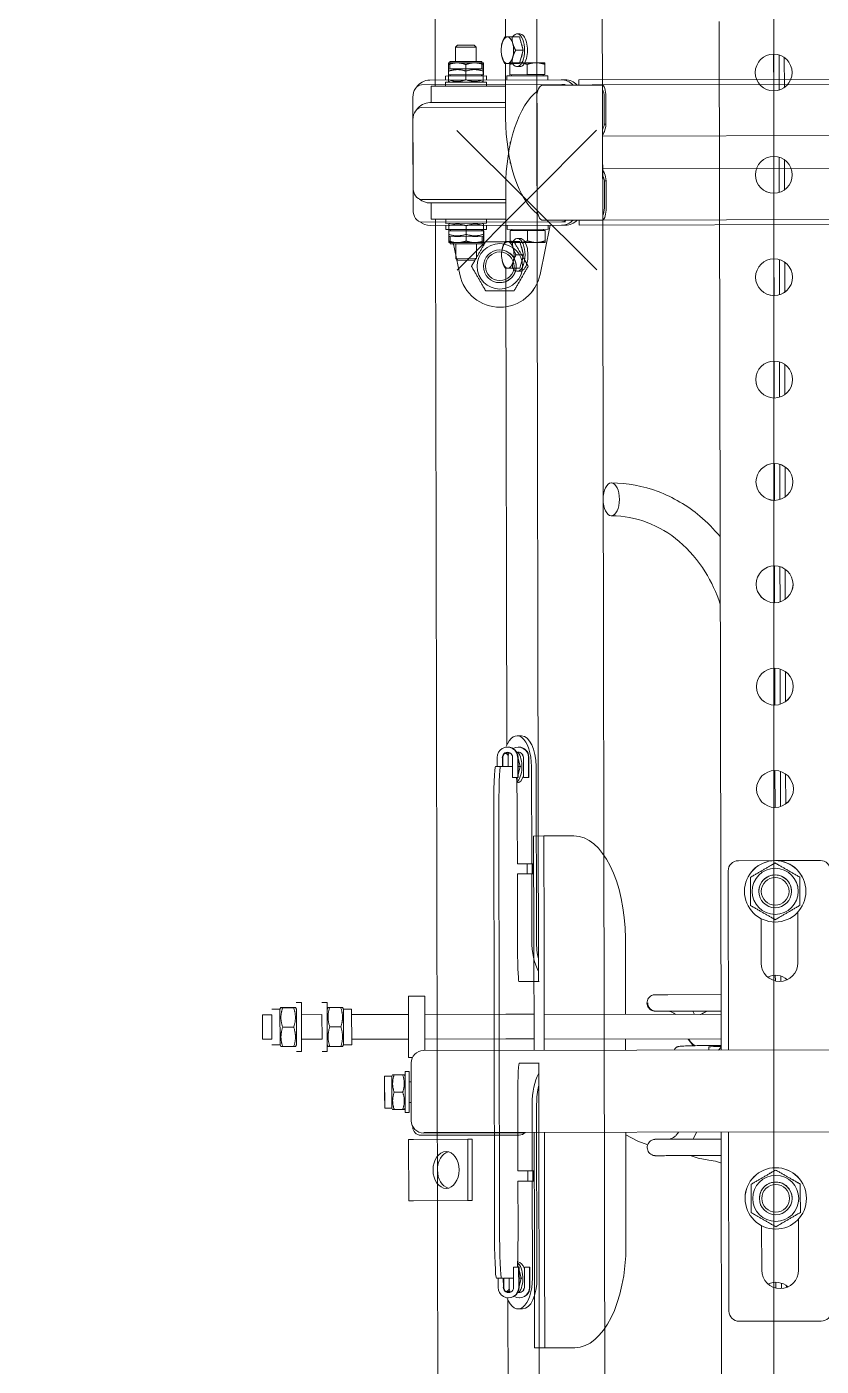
# Model space of a CAD drawing. Extents: x -3873 to 164127, y 7129 to 96529.
# Drawn here: x 85297 to 85685, y 48677 to 49332 of the extents above; entities that cross this region are included whole.
import ezdxf

# ---------------------------------------------------------------- set-up
doc = ezdxf.new("R2010")
doc.units = 0
doc.layers.get('0').update_dxf_attribs({"linetype": 'CONTINUOUS'})
doc.layers.add('LAYOUT Kromeka', color=1, linetype='CONTINUOUS', lineweight=5)

# ---------------------------------------------------------------- blocks, each defined once
blk = doc.blocks.new('drop-GS-double')
for p, q in [((375.87, 481.05), (387.87, 481.05)), ((375.87, 481.05), (375.87, 476.55)), ((387.87, 481.05), (387.87, 476.55)), ((372.29, 465.86), (372.29, 471.24)), ((373.13, 472.55), (372.33, 472.09)), ((373.13, 472.55), (373.13, 476.55)), ((390.53, 472.55), (373.13, 472.55)), ((375.87, 476.55), (381.92, 476.55)), ((387.87, 476.55), (375.87, 476.55)), ((381.75, 465.86), (381.75, 471.24)), ((390.53, 472.55), (390.53, 476.55)), ((390.53, 472.55), (391.33, 472.09)), ((391.29, 465.86), (391.29, 471.24)), ((391.38, 465.86), (391.38, 471.24)), ((373.14, 464.55), (372.34, 465.01)), ((390.54, 464.55), (391.34, 465.02)), ((369.84, 464.55), (369.84, 462.05)), ((369.84, 462.05), (393.84, 462.06)), ((390.54, 464.55), (373.14, 464.55)), ((373.14, 464.55), (390.54, 464.55)), ((375.87, 462.05), (375.87, 452.05)), ((387.87, 462.05), (387.87, 452.05)), ((393.84, 464.56), (393.84, 462.06)), ((369.84, 452.05), (369.84, 449.55)), ((387.87, 452.05), (375.87, 452.05)), ((375.87, 452.05), (387.87, 452.05)), ((393.84, 452.06), (393.84, 449.56)), ((369.84, 449.55), (393.84, 449.56)), ((372.33, 448.24), (372.33, 442.86)), ((373.14, 449.55), (372.34, 449.09)), ((372.35, 448.24), (372.35, 442.86)), ((381.86, 448.24), (381.86, 442.86)), ((390.54, 449.55), (391.34, 449.09)), ((391.35, 448.24), (391.35, 442.86)), ((373.14, 441.55), (372.34, 442.01)), ((373.14, 441.55), (390.54, 441.55)), ((373.14, 441.55), (373.14, 437.55)), ((390.54, 441.55), (391.34, 442.02)), ((390.54, 441.55), (390.54, 437.55)), ((373.14, 437.55), (390.54, 437.55)), ((375.84, 437.55), (375.87, 437.55)), ((375.87, 437.55), (375.87, 409.83)), ((387.87, 437.55), (387.87, 409.83)), ((342.14, 421.5), (357.74, 421.5)), ((342.14, 418), (342.14, 421.5)), ((345.86, 421.56), (345.79, 421.5)), ((345.86, 421.56), (354.02, 421.56)), ((354.02, 421.56), (354.08, 421.5)), ((357.74, 418), (357.74, 421.5)), ((341.41, 412.66), (341.41, 416.84)), ((342.14, 418), (341.44, 417.6)), ((342.14, 418), (357.74, 418)), ((349.88, 412.66), (349.88, 416.84)), ((357.74, 418), (358.44, 417.6)), ((358.41, 412.66), (358.41, 416.84)), ((358.47, 412.66), (358.47, 416.84)), ((296.87, 407.48), (296.87, 409.83)), ((296.87, 409.83), (326.87, 409.83)), ((296.87, 380.95), (296.87, 407.48)), ((326.87, 409.83), (326.87, 407.48)), ((326.87, 407.48), (326.87, 380.95)), ((333.19, 407.83), (332.87, 407.83)), ((363.94, 408.5), (335.94, 408.5)), ((339.94, 411.5), (359.94, 411.5)), ((339.94, 409.5), (339.94, 411.5)), ((339.94, 409.5), (359.94, 409.5)), ((342.14, 411.5), (341.44, 411.9)), ((344.94, 408.5), (344.94, 409.5)), ((354.94, 408.5), (354.94, 409.5)), ((357.74, 411.5), (358.44, 411.9)), ((359.94, 409.5), (359.94, 411.5)), ((364.19, 408.5), (363.94, 408.5)), ((366.87, 409.83), (396.87, 409.83)), ((366.87, 409.83), (366.87, 407.87)), ((396.87, 409.83), (396.87, 401.83)), ((328.87, 403.83), (328.87, 355.83)), ((329.94, 354.5), (329.94, 402.5)), ((330.19, 402.45), (330.19, 108.5)), ((370.19, 402.5), (370.19, 108.5)), ((396.87, 401.83), (370.19, 401.83)), ((375.87, 401.83), (375.87, 362.29)), ((387.87, 401.83), (387.87, 362.29)), ((326.87, 380.95), (296.87, 380.95)), ((296.87, 378.8), (296.87, 380.95)), ((326.87, 378.8), (326.87, 380.95)), ((296.87, 378.8), (326.87, 378.8)), ((375.84, 348.5), (375.86, 354.81)), ((387.84, 348.5), (387.86, 354.77)), ((224.94, 348.5), (274.94, 348.5)), ((224.94, 348.5), (224.94, 343.5)), ((330.19, 348.5), (274.94, 348.5)), ((424.94, 348.5), (370.19, 348.5)), ((424.94, 348.5), (474.94, 348.5)), ((474.94, 343.5), (474.94, 348.5)), ((224.94, 343.5), (224.94, 342.83)), ((274.94, 343.5), (224.94, 343.5)), ((224.94, 342.83), (224.94, 328.77)), ((330.19, 343.5), (274.94, 343.5)), ((424.94, 343.5), (370.19, 343.5)), ((375.57, 257.15), (375.83, 343.5)), ((387.57, 257.15), (387.83, 343.5)), ((474.94, 343.5), (424.94, 343.5)), ((474.94, 342.83), (474.94, 343.5)), ((474.94, 328.77), (474.94, 342.83)), ((274.94, 303.77), (330.19, 303.77)), ((328.81, 303.77), (325.69, 297.93)), ((370.19, 303.77), (375.71, 303.77)), ((387.71, 303.77), (424.94, 303.77)), ((325.69, 297.93), (324.01, 293.04)), ((389.27, 289.01), (389.27, 289.01)), ((318.66, 257.15), (318.66, 283.26)), ((326.66, 257.15), (326.66, 283.26)), ((389.28, 283.26), (389.27, 257.15)), ((397.28, 283.26), (397.27, 257.15)), ((317.48, 268.42), (316.45, 263.13)), ((318.66, 272.36), (317.48, 268.42)), ((327.36, 270.47), (330.19, 269.17)), ((372.56, 270.95), (372.35, 270.62)), ((375.62, 273.21), (372.56, 270.95)), ((387.61, 270.02), (388.58, 270.47)), ((316.45, 263.13), (315.9, 259.9)), ((371.68, 263.14), (370.19, 263.14)), ((370.19, 263.14), (370.19, 263.14)), ((372.4, 267.06), (372.48, 257.15)), ((389.27, 264.12), (387.6, 267.09)), ((389.27, 263.95), (387.6, 266.92)), ((330.19, 257.15), (-330.06, 257.16)), ((315.9, 259.9), (315.12, 257.42)), ((315.12, 257.42), (315.12, 257.15)), ((370.19, 258.4), (371.44, 257.15)), ((872.69, 257.15), (370.19, 257.15)), ((371.95, 257.15), (371.92, 259.18)), ((242.69, 253.5), (330.19, 253.5)), ((370.19, 253.5), (457.69, 253.5)), ((237.69, 208.45), (237.69, 248.5)), ((297.69, 245.54), (297.69, 245.54)), ((304.61, 242.54), (304.61, 242.54)), ((447.69, 245.54), (447.69, 245.54)), ((454.61, 242.54), (454.61, 242.54)), ((462.69, 248.5), (462.69, 230.83)), ((262.66, 237.48), (284.39, 237.48)), ((297.69, 241.79), (297.69, 241.79)), ((297.69, 238.54), (297.69, 238.54)), ((412.69, 237.48), (434.39, 237.48)), ((447.69, 241.79), (447.69, 241.79)), ((447.69, 238.54), (447.69, 238.54)), ((256.69, 230.54), (253.89, 230.54)), ((311.55, 230.55), (311.54, 230.55)), ((406.69, 230.54), (403.92, 230.54)), ((461.55, 230.55), (461.54, 230.55)), ((462.69, 230.25), (462.69, 208.45)), ((506.69, 230.54), (488.69, 230.54)), ((556.69, 230.54), (538.69, 230.54)), ((606.69, 230.53), (588.69, 230.53)), ((656.69, 230.53), (638.69, 230.53)), ((706.69, 230.53), (688.69, 230.53)), ((756.69, 230.53), (738.69, 230.53)), ((806.69, 230.53), (788.69, 230.53)), ((856.69, 230.53), (838.69, 230.53)), ((256.29, 227.89), (253.67, 227.89)), ((255.03, 225.32), (254.22, 225.32)), ((297.69, 222.54), (297.69, 222.54)), ((406.29, 227.89), (403.7, 227.89)), ((405.03, 225.32), (404.25, 225.32)), ((447.69, 222.54), (447.69, 222.54)), ((506.29, 227.89), (489.09, 227.89)), ((505.03, 225.32), (490.35, 225.32)), ((556.29, 227.89), (539.09, 227.89)), ((555.03, 225.32), (540.35, 225.32)), ((606.29, 227.89), (589.09, 227.89)), ((605.03, 225.32), (590.35, 225.32)), ((656.29, 227.89), (639.09, 227.89)), ((655.03, 225.32), (640.35, 225.32)), ((706.29, 227.89), (689.09, 227.89)), ((705.03, 225.32), (690.35, 225.32)), ((756.29, 227.89), (739.09, 227.89)), ((755.03, 225.32), (740.35, 225.32)), ((806.29, 227.89), (789.09, 227.89)), ((805.03, 225.32), (790.35, 225.32)), ((856.29, 227.89), (839.09, 227.89)), ((855.03, 225.32), (840.35, 225.32)), ((287.57, 219.46), (262.66, 219.46)), ((297.69, 219.29), (297.69, 219.29)), ((304.63, 218.54), (304.62, 218.54)), ((437.57, 219.46), (412.69, 219.46)), ((447.69, 219.29), (447.69, 219.29)), ((454.63, 218.54), (454.62, 218.54)), ((297.69, 215.54), (297.69, 215.54)), ((447.69, 215.54), (447.69, 215.54))]:
    blk.add_line(p, q)
for centre, radius in [((297.69, 230.54), 15), ((447.69, 230.54), 15), ((297.69, 230.54), 11.25), ((297.69, 230.54), 8), ((297.69, 230.54), 6.77), ((447.69, 230.54), 11.25), ((447.69, 230.54), 8), ((447.69, 230.54), 6.77), ((497.69, 230.54), 9), ((547.69, 230.54), 9), ((597.69, 230.53), 9), ((647.69, 230.53), 9), ((697.69, 230.53), 9), ((747.69, 230.53), 9), ((797.69, 230.53), 9), ((847.69, 230.53), 9)]:
    blk.add_circle(centre, radius)
for centre, radius, start, end in [((332.87, 403.83), 4, 90, 180), ((335.94, 402.5), 6, 90, 180), ((363.94, 402.5), 6, 77.06945, 90), ((364.19, 402.5), 6, 0, 90), ((332.87, 355.83), 4, 180, 227.33399), ((335.94, 354.5), 6, 180, 196.55948), ((242.69, 248.5), 5, 90, 180), ((457.69, 248.5), 5, 0, 90), ((297.69, 230.54), 15, 269.99977, 89.99977), ((447.69, 230.54), 15, 269.99977, 89.99977), ((262.66, 228.47), 9.01, 90, 270), ((297.69, 230.54), 8, 266.84842, 93.15111), ((297.69, 230.54), 11.25, 269.99977, 89.99977), ((412.69, 228.47), 9.01, 90, 270), ((447.69, 230.54), 8, 266.84842, 93.15111), ((447.69, 230.54), 11.25, 269.99977, 89.99977), ((497.69, 230.54), 9, 90.00136, 269.99818), ((547.69, 230.54), 9, 90.00136, 269.99818), ((597.69, 230.53), 9, 90.00136, 269.99818), ((647.69, 230.53), 9, 90.00136, 269.99818), ((697.69, 230.53), 9, 90.00136, 269.99818), ((747.69, 230.53), 9, 90.00136, 269.99818), ((797.69, 230.53), 9, 90.00136, 269.99818), ((847.69, 230.53), 9, 90.00136, 269.99818), ((247.69, 230.54), 9, 319.16468, 25.12793), ((397.69, 230.54), 9, 319.34473, 24.98587), ((242.69, 208.45), 5, 180, 270), ((457.69, 208.45), 5, 270, 0)]:
    blk.add_arc(centre, radius, start, end)
for centre, major_axis, ratio in [((311.87, 391.56), (9, 0), 0.707107), ((639.34, 310.24), (-8, 0.02), 0.499996)]:
    blk.add_ellipse(centre, major_axis=major_axis, ratio=ratio)
for centre, major_axis, ratio, start_param, end_param in [((311.87, 389.41), (9, 0), 0.707107, 0.170153, 2.971439), ((274.94, 328.77), (-50, 0), 0.5, 0, 1.570796), ((424.94, 328.77), (50, 0), 0.5, 4.712389, 6.283185), ((393.27, 289.01), (-4, 0), 0.978004, 4.712427, 6.324853), ((393.27, 289.01), (-4, 0), 0.978004, 4.712436, 6.283185), ((371.68, 257.14), (0, 6), 0.043347, 5.058743, 6.283185)]:
    blk.add_ellipse(centre, major_axis=major_axis, ratio=ratio, start_param=start_param, end_param=end_param)
for points, weights in [([(372.29, 471.24), (372.31, 472.08), (372.33, 472.09)], [1, 1.07620854419, 1.07733341681]), ([(381.75, 471.24), (377.02, 472.82), (372.29, 471.24)], [1, 1.15470053838, 1]), ([(391.29, 471.24), (386.52, 472.83), (381.75, 471.24)], [1, 1.15470053838, 1]), ([(391.38, 471.24), (391.33, 472.83), (391.29, 471.24)], [1, 1.15470053838, 1]), ([(372.29, 465.86), (377.02, 464.28), (381.75, 465.86)], [1, 1.15470053838, 1]), ([(372.34, 465.01), (372.32, 465.02), (372.29, 465.86)], [1.07733339198, 1.07620770336, 1]), ([(381.75, 465.86), (386.52, 464.28), (391.29, 465.86)], [1, 1.15470053838, 1]), ([(391.29, 465.86), (391.34, 464.28), (391.38, 465.86)], [1, 1.15470053838, 1]), ([(372.35, 448.24), (372.34, 449.82), (372.33, 448.24)], [1, 1.15470053838, 1]), ([(381.86, 448.24), (377.1, 449.82), (372.35, 448.24)], [1, 1.15470053838, 1]), ([(391.35, 448.24), (386.6, 449.83), (381.86, 448.24)], [1, 1.15470053838, 1]), ([(391.34, 449.09), (391.35, 449.09), (391.35, 448.24)], [1.07734957596, 1.07711870557, 1]), ([(372.33, 442.86), (372.34, 441.28), (372.35, 442.86)], [1, 1.15470053838, 1]), ([(372.35, 442.86), (377.11, 441.28), (381.86, 442.86)], [1, 1.15470053838, 1]), ([(381.86, 442.86), (386.61, 441.28), (391.35, 442.86)], [1, 1.15470053838, 1]), ([(391.35, 442.86), (391.35, 442.02), (391.34, 442.02)], [1, 1.07711786475, 1.07734957091]), ([(341.41, 416.84), (341.42, 417.59), (341.44, 417.6)], [1, 1.076533138, 1.07734163698]), ([(349.88, 416.84), (345.65, 418.25), (341.41, 416.84)], [1, 1.15470053838, 1]), ([(341.41, 412.66), (345.65, 411.25), (349.88, 412.66)], [1, 1.15470053838, 1]), ([(341.44, 411.9), (341.42, 411.91), (341.41, 412.66)], [1.07734163698, 1.076533138, 1]), ([(358.41, 416.84), (354.15, 418.25), (349.88, 416.84)], [1, 1.15470053838, 1]), ([(349.88, 412.66), (354.15, 411.25), (358.41, 412.66)], [1, 1.15470053838, 1]), ([(358.47, 416.84), (358.44, 418.25), (358.41, 416.84)], [1, 1.15470053838, 1]), ([(358.41, 412.66), (358.44, 411.25), (358.47, 412.66)], [1, 1.15470053838, 1]), ([(283.83, 230.53), (287.29, 236.53), (290.75, 242.53)], [1, 1.15470053838, 1]), ([(290.75, 242.53), (297.68, 242.54), (304.61, 242.54)], [1, 1.15470053838, 1]), ([(304.61, 242.54), (308.08, 236.54), (311.54, 230.55)], [1, 1.15470053838, 1]), ([(311.55, 230.55), (308.08, 236.54), (304.61, 242.54)], [1, 1.15470053838, 1]), ([(433.83, 230.53), (437.29, 236.53), (440.75, 242.53)], [1, 1.15470053838, 1]), ([(440.75, 242.53), (447.68, 242.54), (454.61, 242.54)], [1, 1.15470053838, 1]), ([(454.61, 242.54), (458.08, 236.54), (461.54, 230.55)], [1, 1.15470053838, 1]), ([(461.55, 230.55), (458.08, 236.54), (454.61, 242.54)], [1, 1.15470053838, 1]), ([(290.77, 218.53), (287.3, 224.53), (283.83, 230.53)], [1, 1.15470053838, 1]), ([(311.54, 230.55), (308.08, 224.54), (304.62, 218.54)], [1, 1.15470053838, 1]), ([(304.63, 218.54), (308.09, 224.54), (311.55, 230.55)], [1, 1.15470053838, 1]), ([(440.77, 218.53), (437.3, 224.53), (433.83, 230.53)], [1, 1.15470053838, 1]), ([(461.54, 230.55), (458.08, 224.54), (454.62, 218.54)], [1, 1.15470053838, 1]), ([(454.63, 218.54), (458.09, 224.54), (461.55, 230.55)], [1, 1.15470053838, 1]), ([(304.62, 218.54), (297.7, 218.54), (290.77, 218.53)], [1, 1.15470053838, 1]), ([(454.62, 218.54), (447.7, 218.54), (440.77, 218.53)], [1, 1.15470053838, 1])]:
    blk.add_rational_spline(points, weights, degree=2)
for points, knots in [([(375.86, 354.81), (375.86, 355.26), (375.86, 355.72), (375.86, 356.68), (375.86, 357.17), (375.87, 358.16), (375.87, 358.67), (375.87, 359.69), (375.87, 360.21), (375.87, 361.25), (375.87, 361.77), (375.87, 362.29)], [5.2359878, 5.2359878, 5.2359878, 5.2359878, 5.3407075, 5.3407075, 5.4454273, 5.4454273, 5.550147, 5.550147, 5.6548668, 5.6548668, 5.7595865, 5.7595865, 5.7595865, 5.7595865]), ([(387.86, 354.77), (387.86, 355.23), (387.86, 355.69), (387.86, 356.65), (387.86, 357.15), (387.87, 358.14), (387.87, 358.65), (387.87, 359.68), (387.87, 360.2), (387.87, 361.24), (387.87, 361.77), (387.87, 362.29)], [5.2359878, 5.2359878, 5.2359878, 5.2359878, 5.3407075, 5.3407075, 5.4454273, 5.4454273, 5.550147, 5.550147, 5.6548668, 5.6548668, 5.7595865, 5.7595865, 5.7595865, 5.7595865]), ([(588.09, 257.15), (593.7, 258.96), (599.01, 261.41), (609.54, 267.95), (614.55, 272.25), (622.74, 281.88), (625.91, 287.21), (630.19, 298.37), (631.29, 304.2), (631.34, 310.11), (631.34, 310.18), (631.34, 310.26)], [0.358975, 0.358975, 0.358975, 0.358975, 0.624212, 0.624212, 0.938371, 0.938371, 1.252531, 1.252531, 1.56669, 1.56669, 1.570796, 1.570796, 1.570796, 1.570796]), ([(621.12, 257.15), (624.74, 260.13), (628.07, 263.41), (636.23, 273.1), (640.33, 280.01), (645.87, 294.67), (647.31, 302.41), (647.34, 310.18), (647.34, 310.2), (647.34, 310.22)], [0.7625051, 0.7625051, 0.7625051, 0.7625051, 0.9424778, 0.9424778, 1.2566371, 1.2566371, 1.5699144, 1.5699144, 1.5707963, 1.5707963, 1.5707963, 1.5707963]), ([(318.66, 283.26), (318.66, 284.39), (318.66, 285.42), (318.66, 287.12), (318.66, 287.82), (318.66, 288.81), (318.66, 289.13), (318.66, 289.25), (318.66, 289.26), (318.66, 289.28), (318.66, 289.28), (318.66, 289.31), (318.66, 289.31), (318.66, 289.32), (318.66, 289.32), (318.66, 289.33), (318.66, 289.34), (318.66, 289.36), (318.66, 289.37), (318.66, 289.45), (318.67, 289.52), (318.68, 289.65), (318.68, 289.71), (318.72, 289.96), (318.76, 290.15), (318.92, 290.75), (319.1, 291.15), (319.58, 291.85), (319.87, 292.17), (320.54, 292.69), (320.93, 292.9), (321.73, 293.18), (322.16, 293.26), (323.01, 293.28), (323.44, 293.22), (324.25, 292.97), (324.64, 292.77), (325.33, 292.28), (325.64, 291.97), (326.14, 291.29), (326.34, 290.9), (326.53, 290.29), (326.58, 290.09), (326.63, 289.78), (326.64, 289.67), (326.65, 289.53), (326.66, 289.49), (326.66, 289.42), (326.66, 289.39), (326.66, 289.35), (326.66, 289.35), (326.66, 289.34), (326.66, 289.33), (326.66, 289.32), (326.66, 289.31), (326.66, 289.29), (326.66, 289.29), (326.66, 289.28), (326.66, 289.27), (326.66, 289.25), (326.66, 289.24), (326.66, 289.14), (326.66, 289.01), (326.66, 288.48), (326.66, 287.91), (326.66, 286.44), (326.66, 285.54), (326.66, 284.13), (326.66, 283.71), (326.66, 283.28)], [0, 0, 0, 0, 0.389189, 0.389189, 0.771365, 0.771365, 1.153889, 1.153889, 1.201805, 1.201805, 1.237752, 1.237752, 1.242488, 1.242488, 1.244898, 1.244898, 1.247314, 1.247314, 1.252227, 1.252227, 1.27187, 1.27187, 1.291081, 1.291081, 1.348841, 1.348841, 1.476579, 1.476579, 1.604009, 1.604009, 1.731464, 1.731464, 1.858919, 1.858919, 1.986373, 1.986373, 2.113828, 2.113828, 2.241282, 2.241282, 2.368737, 2.368737, 2.431844, 2.431844, 2.463617, 2.463617, 2.475531, 2.475531, 2.484459, 2.484459, 2.486874, 2.486874, 2.489291, 2.489291, 2.49416, 2.49416, 2.513581, 2.513581, 2.536152, 2.536152, 2.603873, 2.603873, 2.807701, 2.807701, 3.201602, 3.201602, 3.584027, 3.584027, 3.733393, 3.733393, 3.733393, 3.733393]), ([(326.66, 289.25), (326.66, 289.25), (326.66, 289.25), (326.66, 289.24), (326.66, 289.23), (326.66, 289.14), (326.66, 289.01), (326.66, 288.49), (326.66, 287.95), (326.66, 286.54), (326.66, 285.65), (326.66, 284.2), (326.66, 283.74), (326.66, 283.26)], [2.517111, 2.517111, 2.517111, 2.517111, 2.53347, 2.53347, 2.600833, 2.600833, 2.803544, 2.803544, 3.18428, 3.18428, 3.56621, 3.56621, 3.732147, 3.732147, 3.732147, 3.732147]), ([(389.28, 289.17), (389.28, 289.21), (389.28, 289.25), (389.28, 289.27), (389.28, 289.28), (389.28, 289.29), (389.28, 289.29), (389.28, 289.31), (389.28, 289.32), (389.28, 289.34), (389.28, 289.34), (389.28, 289.36), (389.28, 289.38), (389.28, 289.46), (389.28, 289.52), (389.29, 289.65), (389.3, 289.72), (389.33, 289.97), (389.37, 290.16), (389.54, 290.76), (389.72, 291.16), (390.2, 291.86), (390.5, 292.18), (391.17, 292.7), (391.55, 292.91), (392.36, 293.19), (392.79, 293.26), (393.64, 293.28), (394.07, 293.22), (394.88, 292.96), (395.27, 292.77), (395.96, 292.27), (396.27, 291.96), (396.76, 291.28), (396.96, 290.89), (397.15, 290.28), (397.2, 290.08), (397.25, 289.76), (397.26, 289.66), (397.27, 289.51), (397.27, 289.47), (397.27, 289.41), (397.28, 289.38), (397.28, 289.36), (397.28, 289.35), (397.28, 289.34), (397.28, 289.33), (397.28, 289.32), (397.28, 289.31), (397.28, 289.29), (397.28, 289.29), (397.28, 289.28), (397.28, 289.27), (397.28, 289.25), (397.28, 289.24), (397.28, 289.14), (397.28, 289.01), (397.28, 288.48), (397.28, 287.91), (397.28, 286.44), (397.28, 285.54), (397.28, 284.13), (397.28, 283.71), (397.28, 283.28)], [0.095554, 0.095554, 0.095554, 0.095554, 0.194024, 0.194024, 0.220114, 0.220114, 0.239723, 0.239723, 0.24484, 0.24484, 0.247276, 0.247276, 0.252211, 0.252211, 0.271915, 0.271915, 0.291266, 0.291266, 0.349452, 0.349452, 0.477309, 0.477309, 0.604735, 0.604735, 0.732191, 0.732191, 0.859645, 0.859645, 0.9871, 0.9871, 1.114554, 1.114554, 1.242009, 1.242009, 1.369463, 1.369463, 1.43257, 1.43257, 1.464329, 1.464329, 1.476241, 1.476241, 1.483773, 1.483773, 1.486206, 1.486206, 1.488642, 1.488642, 1.493547, 1.493547, 1.513114, 1.513114, 1.535664, 1.535664, 1.603326, 1.603326, 1.806973, 1.806973, 2.200875, 2.200875, 2.583301, 2.583301, 2.732791, 2.732791, 2.732791, 2.732791]), ([(389.28, 289.01), (389.28, 289.25), (389.3, 289.51), (389.41, 290.03), (389.49, 290.28), (389.68, 290.73), (389.8, 290.96), (390.1, 291.4), (390.27, 291.6), (390.62, 291.94), (390.83, 292.11), (391.28, 292.41), (391.52, 292.53), (391.97, 292.71), (392.23, 292.79), (392.76, 292.9), (393.03, 292.92), (393.27, 292.92)], [1.777347, 1.777347, 1.777347, 1.777347, 1.8512032, 1.8512032, 1.9252514, 1.9252514, 1.9992995, 1.9992995, 2.0733476, 2.0733476, 2.1473958, 2.1473958, 2.2214439, 2.2214439, 2.295492, 2.295492, 2.3693707, 2.3693707, 2.3693707, 2.3693707]), ([(389.28, 283.26), (389.28, 284.39), (389.28, 285.42), (389.28, 287.12), (389.28, 287.82), (389.28, 288.62), (389.28, 288.85), (389.28, 289.01)], [0, 0, 0, 0, 0.389189, 0.389189, 0.771365, 0.771365, 1.001567, 1.001567, 1.001567, 1.001567]), ([(397.28, 289.25), (397.28, 289.25), (397.28, 289.25), (397.28, 289.24), (397.28, 289.23), (397.28, 289.14), (397.28, 289.01), (397.28, 288.49), (397.28, 287.95), (397.28, 286.54), (397.28, 285.65), (397.28, 284.2), (397.28, 283.74), (397.28, 283.26)], [2.517111, 2.517111, 2.517111, 2.517111, 2.53347, 2.53347, 2.600833, 2.600833, 2.803544, 2.803544, 3.18428, 3.18428, 3.56621, 3.56621, 3.732147, 3.732147, 3.732147, 3.732147]), ([(326.66, 283.28), (326.66, 282.86), (326.71, 282.45), (326.92, 281.62), (327.08, 281.21), (327.51, 280.4), (327.78, 280.01), (328.44, 279.26), (328.82, 278.91), (329.55, 278.38), (329.86, 278.18), (330.19, 278)], [0, 0, 0, 0, 0.216421, 0.216421, 0.432842, 0.432842, 0.649262, 0.649262, 0.865683, 0.865683, 1.00932, 1.00932, 1.00932, 1.00932]), ([(387.63, 279.42), (387.7, 279.49), (387.77, 279.56), (388.16, 280.01), (388.43, 280.4), (388.86, 281.21), (389.02, 281.62), (389.21, 282.4), (389.27, 282.77), (389.28, 283.13)], [2.4507702, 2.4507702, 2.4507702, 2.4507702, 2.4923302, 2.4923302, 2.708751, 2.708751, 2.9251718, 2.9251718, 3.1165029, 3.1165029, 3.1165029, 3.1165029]), ([(370.19, 279.86), (370.29, 279.84), (370.39, 279.82), (370.7, 279.71), (370.9, 279.61), (371.23, 279.36), (371.36, 279.22), (371.57, 278.94), (371.65, 278.8), (371.76, 278.56), (371.8, 278.46), (371.87, 278.24), (371.9, 278.13), (371.98, 277.72), (372.02, 277.41), (372.11, 276.54), (372.15, 275.95), (372.25, 274.28), (372.29, 273.07), (372.36, 270.51), (372.38, 269.16), (372.4, 267.54), (372.4, 267.3), (372.4, 267.06)], [0.035327, 0.035327, 0.035327, 0.035327, 0.06836, 0.06836, 0.137375, 0.137375, 0.202515, 0.202515, 0.267248, 0.267248, 0.33008, 0.33008, 0.424438, 0.424438, 0.697517, 0.697517, 1.031826, 1.031826, 1.50157, 1.50157, 1.928281, 1.928281, 2.001026, 2.001026, 2.001026, 2.001026]), ([(372.37, 269.92), (372.37, 269.93), (372.37, 269.93), (372.83, 270.56), (373.34, 271.15), (374.43, 272.2), (375.01, 272.66), (375.62, 273.08)], [0.5571091, 0.5571091, 0.5571091, 0.5571091, 0.5585054, 0.5585054, 0.7330383, 0.7330383, 0.8994729, 0.8994729, 0.8994729, 0.8994729])]:
    blk.add_open_spline(points, degree=3, knots=knots)
for points in [[(397.28, 283.05), (397.28, 283.12), (397.28, 283.2), (397.28, 283.28)], [(326.66, 270.81), (326.89, 270.7), (327.12, 270.58), (327.36, 270.47)], [(388.58, 270.47), (388.82, 270.58), (389.05, 270.69), (389.28, 270.81)]]:
    blk.add_open_spline(points, degree=3)
blk = doc.blocks.new('g-cl-drop-gs-double')
for p, q in [((3385.05, 1834.19), (3453.25, 1765.99)), ((3385.05, 1765.99), (3453.25, 1834.19))]:
    blk.add_line(p, q)
blk.add_blockref('drop-GS-double', (2633.59, 1448.89))
blk = doc.blocks.new('SD-30-2')
for p, q in [((-831.82, 1383.48), (-787.83, 1383.48)), ((779.18, 1383.48), (823.17, 1383.48)), ((-839.5, 1311.03), (-839.5, 1375.15)), ((-837.82, 1310.76), (-837.82, 1379.25)), ((-781.83, 1379.25), (-781.83, 1338.18)), ((-779.51, 1375.15), (-779.51, 1338.18)), ((-779.5, 1374.59), (-771.5, 1374.59)), ((-779.5, 1374.59), (-779.5, 1368.59)), ((-771.5, 1374.59), (-771.5, 1368.59)), ((771.5, 1374.59), (763.5, 1374.59)), ((763.5, 1368.59), (763.5, 1374.59)), ((771.5, 1338.18), (771.5, 1375.15)), ((773.18, 1338.18), (773.18, 1379.25)), ((829.17, 1379.25), (829.17, 1310.76)), ((831.49, 1375.15), (831.49, 1311.03)), ((-779.5, 1338.18), (-779.5, 1368.59)), ((763.5, 1372.55), (-771.5, 1372.55)), ((-771.5, 1338.18), (-771.5, 1368.59)), ((763.5, 1368.59), (763.5, 1338.18)), ((-863.51, 1360.71), (-847.9, 1363.89)), ((-847.9, 1366.06), (-847.9, 1361.81)), ((-847.9, 1361.81), (-847.9, 1353.31)), ((-842.1, 1366.06), (-847.14, 1366.06)), ((-842.1, 1366.06), (-842.1, 1357.56)), ((-842.1, 1365.26), (-841.5, 1365.26)), ((-841.5, 1367.56), (-841.5, 1347.56)), ((-841.5, 1367.56), (-839.5, 1367.56)), ((-779.51, 1362.56), (-779.5, 1362.56)), ((-771.5, 1367.56), (-769.5, 1367.56)), ((-769.5, 1367.56), (-769.5, 1347.56)), ((-769.5, 1365.36), (-769.1, 1366.06)), ((-769.1, 1366.06), (-768.34, 1366.06)), ((-768.34, 1366.06), (-764.16, 1366.06)), ((-764.16, 1366.06), (-763.4, 1366.06)), ((-763, 1365.36), (-763.4, 1366.06)), ((-763, 1365.36), (-763, 1349.76)), ((-763, 1365.36), (-759.5, 1365.36)), ((-759.5, 1365.36), (-759.5, 1349.76)), ((-759.5, 1362.56), (-752.42, 1362.56)), ((-752.42, 1352.56), (-752.42, 1362.56)), ((-751.5, 1361.64), (-752.42, 1362.56)), ((-751.5, 1361.64), (-751.5, 1353.48)), ((743.49, 1361.64), (744.41, 1362.56)), ((743.49, 1353.48), (743.49, 1361.64)), ((744.41, 1362.56), (744.41, 1352.56)), ((751.49, 1362.56), (744.41, 1362.56)), ((751.49, 1349.76), (751.49, 1365.36)), ((754.99, 1365.36), (751.49, 1365.36)), ((754.99, 1365.36), (755.39, 1366.06)), ((754.99, 1349.76), (754.99, 1365.36)), ((755.39, 1366.06), (756.15, 1366.06)), ((760.32, 1366.06), (756.15, 1366.06)), ((760.32, 1366.06), (761.08, 1366.06)), ((761.49, 1365.36), (761.08, 1366.06)), ((761.49, 1347.56), (761.49, 1367.56)), ((763.49, 1367.56), (761.49, 1367.56)), ((763.49, 1347.56), (763.49, 1367.56)), ((763.5, 1362.56), (763.49, 1362.56)), ((833.49, 1367.56), (831.49, 1367.56)), ((833.49, 1347.56), (833.49, 1367.56)), ((834.09, 1365.26), (833.49, 1365.26)), ((834.09, 1366.06), (839.13, 1366.06)), ((834.09, 1357.56), (834.09, 1366.06)), ((839.89, 1361.81), (839.89, 1366.06)), ((839.89, 1353.31), (839.89, 1361.81)), ((-842.1, 1357.56), (-847.14, 1357.56)), ((-842.1, 1357.56), (-842.1, 1349.06)), ((-768.34, 1357.56), (-764.16, 1357.56)), ((760.32, 1357.56), (756.15, 1357.56)), ((834.09, 1357.56), (839.13, 1357.56)), ((834.09, 1349.06), (834.09, 1357.56)), ((-847.9, 1353.31), (-847.9, 1349.06)), ((-847.9, 1349.06), (-847.9, 1348.89)), ((-842.1, 1349.06), (-847.14, 1349.06)), ((-842.1, 1348.89), (-847.14, 1348.89)), ((-842.1, 1349.86), (-841.5, 1349.86)), ((-842.1, 1349.69), (-841.5, 1349.69)), ((-842.1, 1349.06), (-842.1, 1348.89)), ((-779.51, 1352.56), (-779.5, 1352.56)), ((-779.51, 1352.39), (-779.5, 1352.39)), ((-769.5, 1349.76), (-769.1, 1349.06)), ((-768.34, 1349.06), (-769.1, 1349.06)), ((-768.34, 1349.06), (-764.16, 1349.06)), ((-763.4, 1349.06), (-764.16, 1349.06)), ((-763, 1349.76), (-763.4, 1349.06)), ((-763, 1349.76), (-759.5, 1349.76)), ((-759.5, 1352.56), (-752.42, 1352.56)), ((-751.5, 1353.48), (-752.42, 1352.56)), ((743.49, 1353.48), (744.41, 1352.56)), ((751.49, 1352.56), (744.41, 1352.56)), ((754.99, 1349.76), (751.49, 1349.76)), ((754.99, 1349.76), (755.39, 1349.06)), ((756.15, 1349.06), (755.39, 1349.06)), ((760.32, 1349.06), (756.15, 1349.06)), ((761.08, 1349.06), (760.32, 1349.06)), ((761.49, 1349.76), (761.08, 1349.06)), ((763.5, 1352.56), (763.49, 1352.56)), ((834.09, 1349.86), (833.49, 1349.86)), ((834.09, 1349.69), (833.49, 1349.69)), ((834.09, 1349.06), (839.13, 1349.06)), ((834.09, 1348.89), (834.09, 1349.06)), ((834.09, 1348.89), (839.13, 1348.89)), ((839.89, 1349.06), (839.89, 1353.31)), ((839.89, 1348.89), (839.89, 1349.06)), ((-841.5, 1347.56), (-839.5, 1347.56)), ((-771.5, 1347.56), (-769.5, 1347.56)), ((246.1, 1342.88), (241.6, 1342.88)), ((246.1, 1341.28), (246.1, 1343.78)), ((471.1, 1344.66), (271.1, 1344.66)), ((271.1, 1342.16), (471.1, 1342.16)), ((496.1, 1341.28), (496.1, 1343.78)), ((500.6, 1342.88), (496.1, 1342.88)), ((763.49, 1347.56), (761.49, 1347.56)), ((833.49, 1347.56), (831.49, 1347.56)), ((-879.51, 1341.1), (-879.51, 1341.11)), ((-867.51, 1341.15), (-867.51, 1341.18)), ((-851.51, 1341.15), (-851.51, 1341.18)), ((-847.9, 1336.06), (-847.9, 1331.81)), ((-842.1, 1336.06), (-847.14, 1336.06)), ((-842.1, 1336.06), (-842.1, 1327.56)), ((-842.1, 1335.26), (-841.5, 1335.26)), ((-841.5, 1337.56), (-841.5, 1317.56)), ((-841.5, 1337.56), (-839.5, 1337.56)), ((-809.15, 1335.78), (-809.15, 1335.97)), ((-809.15, 1335.97), (-808.27, 1335.97)), ((-760.5, 1338.18), (-787.06, 1338.18)), ((-779.51, 1341.1), (-779.51, 1341.11)), ((-760.5, 1331.35), (-760.5, 1334.99)), ((-756.59, 1340.05), (-756.6, 1340.05)), ((-751.41, 1340.05), (-751.4, 1340.05)), ((-514.5, 1338.18), (-747.5, 1338.18)), ((-747.5, 1331.35), (-747.5, 1334.99)), ((235.55, 1338.18), (2.5, 1338.18)), ((236.6, 1337.71), (236.6, 1337.89)), ((241.6, 1340.38), (246.1, 1340.38)), ((246.1, 1340.21), (241.6, 1340.21)), ((246.1, 1337.6), (241.6, 1337.6)), ((251.56, 1335.39), (241.6, 1335.39)), ((246.1, 1340.38), (246.1, 1341.28)), ((246.1, 1335.39), (246.1, 1340.21)), ((251.56, 1335.39), (251.56, 1332.89)), ((500.6, 1335.39), (490.71, 1335.39)), ((490.71, 1335.39), (490.71, 1332.89)), ((496.1, 1341.28), (496.1, 1340.38)), ((496.1, 1340.38), (500.6, 1340.38)), ((496.1, 1340.21), (496.1, 1335.39)), ((500.6, 1340.21), (496.1, 1340.21)), ((500.6, 1337.6), (496.1, 1337.6)), ((505.6, 1337.89), (505.6, 1337.71)), ((739.56, 1338.18), (506.65, 1338.18)), ((739.56, 1331.35), (739.56, 1334.99)), ((743.47, 1340.05), (743.46, 1340.05)), ((748.65, 1340.05), (748.66, 1340.05)), ((778.94, 1338.18), (752.56, 1338.18)), ((752.56, 1331.35), (752.56, 1334.99)), ((800.15, 1335.97), (801.15, 1335.97)), ((801.15, 1335.97), (801.15, 1335.75)), ((833.49, 1337.56), (831.49, 1337.56)), ((833.49, 1317.56), (833.49, 1337.56)), ((834.09, 1335.26), (833.49, 1335.26)), ((834.09, 1336.06), (839.13, 1336.06)), ((834.09, 1327.56), (834.09, 1336.06)), ((839.89, 1331.81), (839.89, 1336.06)), ((-871.51, 1334.22), (-871.51, 1334.2)), ((-847.9, 1331.81), (-847.9, 1323.31)), ((-762, 1332.58), (-762, 1331.16)), ((-754, 1329.59), (-760.5, 1331.35)), ((-754, 1329.59), (-754, 1333.23)), ((-747.5, 1331.35), (-754, 1329.59)), ((-746, 1332.58), (-746, 1331.16)), ((231.1, 1330.97), (231.1, 1333.18)), ((236.6, 1332.42), (236.6, 1332.6)), ((239.6, 1333.07), (239.6, 1333.13)), ((241.6, 1332.89), (251.56, 1332.89)), ((251.56, 1332.71), (241.6, 1332.71)), ((251.57, 1330.1), (241.6, 1330.1)), ((246.1, 1331.6), (242, 1332.71)), ((246.1, 1331.6), (246.1, 1332.71)), ((250.19, 1332.71), (246.1, 1331.6)), ((246.1, 1331.31), (246.1, 1331.6)), ((252.6, 1333.36), (251.56, 1333.08)), ((251.56, 1332.89), (251.56, 1332.71)), ((251.57, 1330.1), (251.57, 1327.6)), ((252.6, 1333.36), (252.6, 1333.43)), ((252.6, 1333.07), (252.6, 1333.36)), ((254.1, 1333.38), (254.1, 1333.18)), ((293.6, 1333.14), (271.1, 1333.14)), ((293.6, 1332.98), (293.6, 1333.14)), ((293.6, 1332.98), (293.6, 1328.34)), ((298.6, 1328.34), (293.6, 1328.34)), ((293.6, 1328.34), (293.6, 1325.84)), ((331.1, 1333.14), (298.6, 1333.14)), ((298.6, 1333.14), (298.6, 1332.98)), ((298.6, 1328.34), (298.6, 1332.98)), ((298.6, 1328.34), (298.6, 1325.84)), ((351.1, 1322.63), (351.1, 1332.21)), ((391.1, 1332.21), (391.1, 1322.63)), ((443.6, 1333.14), (411.1, 1333.14)), ((443.6, 1332.98), (443.6, 1333.14)), ((443.6, 1332.98), (443.6, 1328.34)), ((448.6, 1328.34), (443.6, 1328.34)), ((443.6, 1328.34), (443.6, 1325.84)), ((471.1, 1333.14), (448.6, 1333.14)), ((448.6, 1333.14), (448.6, 1332.98)), ((448.6, 1328.34), (448.6, 1332.98)), ((448.6, 1328.34), (448.6, 1325.84)), ((488.1, 1333.38), (488.1, 1333.18)), ((489.6, 1333.36), (489.6, 1333.43)), ((490.71, 1333.06), (489.6, 1333.36)), ((489.64, 1333.07), (489.64, 1333.35)), ((500.6, 1330.1), (490.65, 1330.1)), ((490.65, 1330.1), (490.65, 1327.6)), ((490.71, 1332.89), (500.6, 1332.89)), ((490.71, 1332.71), (490.71, 1332.89)), ((500.6, 1332.71), (490.71, 1332.71)), ((496.1, 1331.6), (492, 1332.71)), ((496.1, 1331.6), (496.1, 1332.71)), ((500.19, 1332.71), (496.1, 1331.6)), ((496.14, 1331.31), (496.14, 1331.61)), ((502.64, 1333.07), (502.64, 1333.15)), ((505.6, 1332.6), (505.6, 1332.42)), ((511.1, 1330.97), (511.1, 1333.18)), ((738.06, 1332.58), (738.06, 1331.16)), ((746.06, 1329.59), (739.56, 1331.35)), ((746.06, 1329.59), (746.06, 1333.23)), ((752.56, 1331.35), (746.06, 1329.59)), ((754.06, 1332.58), (754.06, 1331.16)), ((839.89, 1323.31), (839.89, 1331.81)), ((-859.51, 1327.29), (-859.51, 1327.28)), ((-847.9, 1323.31), (-847.9, 1319.06)), ((-842.1, 1327.56), (-847.14, 1327.56)), ((-842.1, 1327.56), (-842.1, 1319.06)), ((-831.06, 1322.9), (-398.94, 1322.9)), ((-358.94, 1322.9), (351.1, 1322.9)), ((241.6, 1327.6), (251.57, 1327.6)), ((251.57, 1327.43), (241.6, 1327.43)), ((293.6, 1326.14), (246.1, 1326.14)), ((246.1, 1323.94), (331.1, 1323.94)), ((251.57, 1327.6), (251.57, 1327.43)), ((293.6, 1325.49), (293.6, 1325.84)), ((293.6, 1325.84), (298.6, 1325.84)), ((293.6, 1325.49), (293.6, 1325.49)), ((298.6, 1325.49), (293.6, 1325.49)), ((331.1, 1326.14), (298.6, 1326.14)), ((298.6, 1325.84), (298.6, 1325.49)), ((298.6, 1325.49), (298.6, 1325.49)), ((391.1, 1322.9), (822.94, 1322.9)), ((443.6, 1326.14), (411.1, 1326.14)), ((411.1, 1323.94), (496.1, 1323.94)), ((443.6, 1325.49), (443.6, 1325.84)), ((443.6, 1325.84), (448.6, 1325.84)), ((443.6, 1325.49), (443.6, 1325.49)), ((448.6, 1325.49), (443.6, 1325.49)), ((496.1, 1326.14), (448.6, 1326.14)), ((448.6, 1325.84), (448.6, 1325.49)), ((448.6, 1325.49), (448.6, 1325.49)), ((490.65, 1327.6), (500.6, 1327.6)), ((490.65, 1327.43), (490.65, 1327.6)), ((500.6, 1327.43), (490.65, 1327.43)), ((834.09, 1327.56), (839.13, 1327.56)), ((834.09, 1319.06), (834.09, 1327.56)), ((839.89, 1319.06), (839.89, 1323.31)), ((-839.5, 1316.61), (-863.51, 1321.51)), ((-863.51, 1321.5), (-839.5, 1316.6)), ((-842.1, 1319.06), (-847.14, 1319.06)), ((-842.1, 1319.86), (-841.5, 1319.86)), ((-841.5, 1317.56), (-839.5, 1317.56)), ((-837.06, 1313.53), (-837.06, 1320.09)), ((828.94, 1320.09), (828.94, 1313.53)), ((833.49, 1317.56), (831.49, 1317.56)), ((834.09, 1319.86), (833.49, 1319.86)), ((834.09, 1319.06), (839.13, 1319.06)), ((-839.5, 1309.07), (-839.5, 1311.03)), ((-837.82, 1310.76), (-837.82, 1308.99)), ((-837.06, 1313.53), (-837.06, 1306.78)), ((828.94, 1306.78), (828.94, 1313.53)), ((829.17, 1310.76), (829.17, 1308.99)), ((831.49, 1309.07), (831.49, 1311.03)), ((-839.5, 522.36), (-839.5, 1302.36)), ((-837.06, 1293.52), (-837.06, 1306.78)), ((828.94, 1306.78), (828.94, 1293.52)), ((831.49, 522.36), (831.49, 1302.36)), ((829, 1295.8), (828.94, 1295.8)), ((829, 1295.46), (829, 1295.8)), ((-837.06, 1293.52), (-837.06, 1290.86)), ((828.94, 1290.86), (-837.06, 1290.86)), ((-837, 342.48), (-837, 1290.86)), ((-817.9, 1289.99), (-831.1, 1289.99)), ((-831.1, 1289.17), (-817.9, 1289.17)), ((-817.9, 1289.99), (-817.9, 1289.17)), ((-812, 1290.86), (-812, 342.48)), ((804, 1290.86), (804, 342.48)), ((809.9, 1289.99), (823.1, 1289.99)), ((809.9, 1289.99), (809.9, 1289.17)), ((823.1, 1289.17), (809.9, 1289.17)), ((828.94, 1290.86), (828.94, 1293.52)), ((829, 1295.46), (829, 1291.12)), ((829, 342.48), (829, 1291.12))]:
    blk.add_line(p, q)
blk.add_arc((823.49, 1309.07), 8, 312.9819, 0.00004)
for centre, major_axis, ratio, start_param, end_param in [((-831.82, 1379.25), (-6, 0), 0.705989, 4.712389, 6.283185), ((-787.83, 1379.25), (6, 0), 0.705989, 0, 1.570796), ((-787.51, 1375.15), (8, 0), 0.99842, 0, 0.962218), ((779.18, 1379.25), (-6, 0), 0.705989, 4.712389, 6.283185), ((823.17, 1379.25), (6, 0), 0.705989, 0, 1.570796), ((823.49, 1375.15), (8, 0), 0.99842, 0, 0.962218), ((-831.5, 1375.15), (8, 0), 0.99842, 2.447063, 3.141593), ((779.5, 1375.15), (8, 0), 0.99842, 2.447063, 3.141593), ((-859.51, 1341.11), (-20, 0), 0.999999, 4.913747, 7.652624), ((-809.51, 1341.11), (30, 0), 0.999999, 6.262263, 6.304108), ((241.6, 1337.89), (-5, 0), 0.999379, 4.712389, 7.853982), ((271.1, 1343.78), (-25, 0), 0.035248, 4.712389, 6.283185), ((271.1, 1341.28), (-25, 0), 0.035248, 4.712389, 6.283185), ((471.1, 1343.78), (25, 0), 0.035248, 0, 1.570796), ((471.1, 1341.28), (25, 0), 0.035248, 0, 1.570796), ((500.6, 1337.89), (5, 0), 0.999379, 4.712389, 7.853982), ((-859.51, 1341.1), (-20, 0), 0.999999, 0, 1.369438), ((-859.51, 1341.15), (-8, 0.02), 0.999999, 0, 3.147228), ((-787.06, 1314.78), (-50, 0), 0.468077, 4.712389, 5.949135), ((-809.51, 1341.1), (30, 0), 0.999999, 6.262263, 6.283185), ((-754, 1337.26), (-6.5, 0), 0.468077, 5.235988, 6.283185), ((-754, 1337.26), (-6.5, 0), 0.468077, 0, 1.047198), ((-754, 1337.26), (-6.5, 0), 0.468077, 4.18879, 5.235988), ((-754, 1337.26), (6.5, 0), 0.468077, 0, 1.047198), ((-754, 1337.26), (6.5, 0), 0.468077, 5.235988, 6.283185), ((246.1, 1333.18), (-15, 0), 0.469163, 5.393179, 7.853982), ((241.6, 1332.6), (-5, 0), 0.999379, 5.74635, 7.853982), ((241.6, 1337.71), (-5, 0), 0.999379, 0, 1.570796), ((241.6, 1337.89), (-2.5, 0), 0.999379, 4.712389, 7.853982), ((241.6, 1337.71), (-2.5, 0), 0.999379, 4.712389, 6.247908), ((241.6, 1332.6), (5, 0), 0.999379, 1.570796, 2.058396), ((246.1, 1339.28), (-6.5, 0), 0.469163, 0.021256, 0.61061), ((496.1, 1333.18), (15, 0), 0.469163, 4.712389, 7.173191), ((500.6, 1337.89), (2.5, 0), 0.999379, 4.712389, 7.853982), ((500.6, 1337.71), (2.5, 0), 0.999379, 0.035278, 1.570796), ((500.6, 1337.71), (5, 0), 0.999379, 4.712389, 6.283185), ((500.6, 1332.6), (5, 0), 0.999379, 1.083197, 1.570796), ((500.6, 1332.6), (5, 0), 0.999379, 4.712389, 6.82002), ((496.1, 1339.28), (6.5, 0), 0.469163, 5.672576, 6.26193), ((496.14, 1337.26), (6.5, 0), 0.468077, 0, 0.108124), ((496.14, 1337.26), (6.5, 0), 0.468077, 6.251353, 6.283185), ((746.06, 1337.26), (-6.5, 0), 0.468077, 5.235988, 6.283185), ((746.06, 1337.26), (-6.5, 0), 0.468077, 0, 1.047198), ((746.06, 1337.26), (-6.5, 0), 0.468077, 4.18879, 5.235988), ((746.06, 1337.26), (6.5, 0), 0.468077, 0, 1.047198), ((746.06, 1337.26), (6.5, 0), 0.468077, 5.235988, 6.283185), ((778.94, 1314.78), (50, 0), 0.468077, 0.33405, 1.570796), ((-754, 1332.58), (-8, 0), 0.468077, 5.660817, 10.047146), ((-754, 1331.16), (-8, 0), 0.468077, 0, 3.141593), ((-754, 1332.58), (-5.7, 0), 0.468077, 0.79441, 1.299985), ((-754, 1337.26), (6.5, 0), 0.468077, 4.18879, 5.235988), ((-754, 1332.58), (-5.7, 0), 0.468077, 1.841608, 2.347182), ((246.1, 1330.97), (-15, 0), 0.469163, 0, 1.570796), ((241.6, 1332.42), (-5, 0), 0.999379, 0, 1.570796), ((241.6, 1332.6), (-2.5, 0), 0.999379, 5.989394, 7.853982), ((241.6, 1332.42), (-2.5, 0), 0.999379, 5.926366, 6.247908), ((246.1, 1334.59), (8, 0), 0.469163, 3.652796, 5.957005), ((246.1, 1333.18), (8, 0), 0.469163, 3.80384, 4.104429), ((246.1, 1333.18), (8, 0), 0.469163, 5.319898, 6.283185), ((271.1, 1334.02), (-25, 0), 0.035248, 0.674008, 1.570796), ((331.1, 1332.44), (20, 0), 0.035248, 0.073267, 1.570796), ((331.1, 1332.21), (20, 0), 0.292706, 0, 0.029354), ((411.1, 1332.21), (-20, 0), 0.292706, 6.253831, 6.283185), ((411.1, 1332.44), (-20, 0), 0.035248, 4.712389, 6.209918), ((471.1, 1334.02), (-25, 0), 0.035248, 1.570796, 2.472684), ((496.1, 1333.18), (-8, 0), 0.469163, 0, 0.963288), ((496.1, 1334.59), (-8, 0), 0.469163, 0.326181, 2.630389), ((496.1, 1330.97), (15, 0), 0.469163, 4.712389, 6.283185), ((500.6, 1332.6), (2.5, 0), 0.999379, 4.712389, 6.576977), ((500.6, 1332.42), (5, 0), 0.999379, 4.712389, 6.283185), ((496.1, 1333.18), (8, 0), 0.469163, 5.320349, 5.620938), ((500.6, 1332.42), (2.5, 0), 0.999379, 0.035278, 0.356819), ((746.06, 1332.58), (-8, 0), 0.468077, 5.660817, 10.047146), ((746.06, 1331.16), (-8, 0), 0.468077, 0, 3.141593), ((746.06, 1332.58), (-5.7, 0), 0.468077, 0.79441, 1.299985), ((746.06, 1337.26), (6.5, 0), 0.468077, 4.18879, 5.235988), ((746.06, 1332.58), (-5.7, 0), 0.468077, 1.841608, 2.347182), ((-831.06, 1320.09), (-6, 0), 0.468077, 4.712389, 6.283185), ((331.1, 1316.76), (-20, 0), 0.469163, 3.854284, 4.712389), ((331.1, 1314.55), (20, 0), 0.469163, 1.09551, 1.570796), ((411.1, 1316.76), (-20, 0), 0.469163, 4.712389, 5.570494), ((411.1, 1314.55), (20, 0), 0.469163, 1.570796, 2.046083), ((822.94, 1320.09), (6, 0), 0.468077, 0, 1.570796), ((-831.5, 1311.03), (-8, 0), 0.99842, 0, 0.802551), ((-831.5, 1309.07), (-8, 0), 0.999999, 0, 0.802551), ((-831.82, 1310.76), (-6, 0), 0.705989, 0, 0.509085), ((823.49, 1311.03), (-8, 0), 0.99842, 2.320971, 3.141593), ((823.17, 1310.76), (6, 0), 0.705989, 6.007839, 6.283185), ((-831.5, 1302.36), (-8, 0), 0.001579, 5.480637, 6.283189), ((823.49, 1302.36), (8, 0), 0.001579, 0, 0.820621), ((-831.1, 1291.12), (-5.9, 0), 0.331116, 0.132887, 1.570796), ((-831.1, 1291.12), (-3.4, 0), 0.331116, 0.231996, 1.570796), ((823.1, 1291.12), (5.9, 0), 0.331116, 4.712389, 6.283185), ((823.1, 1291.12), (3.4, 0), 0.331116, 4.712389, 6.05119)]:
    blk.add_ellipse(centre, major_axis=major_axis, ratio=ratio, start_param=start_param, end_param=end_param)
for centre, major_axis in [((-859.51, 1341.15), (-11.1, 0)), ((-859.51, 1341.18), (-8, 0)), ((-859.51, 1341.18), (7, 0))]:
    blk.add_ellipse(centre, major_axis=major_axis, ratio=0.999999)
for points, weights in [([(-847.9, 1366.06), (-847.9, 1366.06), (-847.14, 1366.06)], [1, 1.0379548493, 1]), ([(-847.14, 1366.06), (-847.9, 1363.78), (-847.9, 1361.81)], [1, 1.0379548493, 1]), ([(-847.9, 1361.81), (-847.9, 1359.84), (-847.14, 1357.56)], [1, 1.0379548493, 1]), ([(-768.34, 1366.06), (-769.75, 1361.81), (-768.34, 1357.56)], [1, 1.15470053838, 1]), ([(-764.16, 1357.56), (-762.75, 1361.81), (-764.16, 1366.06)], [1, 1.15470053838, 1]), ([(756.15, 1366.06), (754.73, 1361.81), (756.15, 1357.56)], [1, 1.15470053838, 1]), ([(760.32, 1357.56), (761.74, 1361.81), (760.32, 1366.06)], [1, 1.15470053838, 1]), ([(839.89, 1361.81), (839.89, 1363.78), (839.13, 1366.06)], [1, 1.0379548493, 1]), ([(839.13, 1366.06), (839.89, 1366.06), (839.89, 1366.06)], [1, 1.0379548493, 1]), ([(839.13, 1357.56), (839.89, 1359.84), (839.89, 1361.81)], [1, 1.0379548493, 1]), ([(-871.51, 1348.08), (-865.51, 1351.54), (-859.51, 1355)], [1, 1.15470053838, 1]), ([(-859.51, 1355), (-853.51, 1351.54), (-847.51, 1348.08)], [1, 1.15470053838, 1]), ([(-847.14, 1357.56), (-847.9, 1355.28), (-847.9, 1353.31)], [1, 1.0379548493, 1]), ([(-768.34, 1357.56), (-769.75, 1353.31), (-768.34, 1349.06)], [1, 1.15470053838, 1]), ([(-764.16, 1349.06), (-762.75, 1353.31), (-764.16, 1357.56)], [1, 1.15470053838, 1]), ([(756.15, 1357.56), (754.73, 1353.31), (756.15, 1349.06)], [1, 1.15470053838, 1]), ([(760.32, 1349.06), (761.74, 1353.31), (760.32, 1357.56)], [1, 1.15470053838, 1]), ([(839.89, 1353.31), (839.89, 1355.28), (839.13, 1357.56)], [1, 1.0379548493, 1]), ([(-871.51, 1334.22), (-871.51, 1341.15), (-871.51, 1348.08)], [1, 1.15470053838, 1]), ([(-847.9, 1353.31), (-847.9, 1351.34), (-847.14, 1349.06)], [1, 1.0379548493, 1]), ([(-847.14, 1349.06), (-847.9, 1349.06), (-847.9, 1349.06)], [1, 1.0379548493, 1]), ([(-847.14, 1348.89), (-847.9, 1348.89), (-847.9, 1348.89)], [1, 1.0379548493, 1]), ([(-847.51, 1348.08), (-847.51, 1341.89), (-847.51, 1336.06)], [1, 1.13599829198, 1.03288254318]), ([(-847.2, 1349.06), (-847.17, 1348.98), (-847.14, 1348.89)], [1.00270287067, 1.00140332092, 1]), ([(839.13, 1349.06), (839.89, 1351.34), (839.89, 1353.31)], [1, 1.0379548493, 1]), ([(839.89, 1349.06), (839.89, 1349.06), (839.13, 1349.06)], [1, 1.0379548493, 1]), ([(839.13, 1348.89), (839.16, 1348.98), (839.18, 1349.06)], [1, 1.00140332092, 1.00270287067]), ([(839.89, 1348.89), (839.89, 1348.89), (839.13, 1348.89)], [1, 1.0379548493, 1]), ([(-847.9, 1336.06), (-847.9, 1336.06), (-847.14, 1336.06)], [1, 1.0379548493, 1]), ([(-847.14, 1336.06), (-847.9, 1333.79), (-847.9, 1331.81)], [1, 1.0379548493, 1]), ([(-760.5, 1338.5), (-758.76, 1339.49), (-757.25, 1339.89)], [1, 1.0379548493, 1]), ([(-760.5, 1337.26), (-760.5, 1338.07), (-760.5, 1338.5)], [1, 1.0379548493, 1]), ([(-760.5, 1334.99), (-760.5, 1336.44), (-760.5, 1337.26)], [1, 1.0379548493, 1]), ([(-757.25, 1334.62), (-758.76, 1335.03), (-760.5, 1334.99)], [1, 1.0379548493, 1]), ([(-757.25, 1339.89), (-756.93, 1339.98), (-756.6, 1340.05)], [1, 1.00787661605, 1.01248402769]), ([(-751.4, 1340.05), (-751.07, 1339.98), (-750.75, 1339.89)], [1.01248402769, 1.00787661605, 1]), ([(-750.75, 1339.89), (-749.24, 1339.49), (-747.5, 1338.5)], [1, 1.0379548493, 1]), ([(-747.5, 1334.99), (-749.24, 1335.03), (-750.75, 1334.62)], [1, 1.0379548493, 1]), ([(-747.5, 1338.5), (-747.5, 1338.07), (-747.5, 1337.26)], [1, 1.0379548493, 1]), ([(-747.5, 1337.26), (-747.5, 1336.44), (-747.5, 1334.99)], [1, 1.0379548493, 1]), ([(239.6, 1337.18), (239.6, 1338.45), (239.6, 1339.21)], [1.00424273721, 1.0343965497, 1.00284206933]), ([(502.6, 1339.21), (502.6, 1338.45), (502.6, 1337.18)], [1.00284206934, 1.0343965497, 1.00424273721]), ([(502.6, 1338.52), (502.62, 1338.51), (502.64, 1338.5)], [1.00079002361, 1.00039921072, 1]), ([(502.64, 1338.5), (502.64, 1338.07), (502.64, 1337.26)], [1, 1.0379548493, 1]), ([(502.64, 1337.26), (502.64, 1337.21), (502.64, 1337.16)], [1, 1.00217126934, 1.00409411664]), ([(739.56, 1338.5), (741.3, 1339.49), (742.81, 1339.89)], [1, 1.0379548493, 1]), ([(739.56, 1337.26), (739.56, 1338.07), (739.56, 1338.5)], [1, 1.0379548493, 1]), ([(739.56, 1334.99), (739.56, 1336.44), (739.56, 1337.26)], [1, 1.0379548493, 1]), ([(742.81, 1334.62), (741.3, 1335.03), (739.56, 1334.99)], [1, 1.0379548493, 1]), ([(742.81, 1339.89), (743.13, 1339.98), (743.46, 1340.05)], [1, 1.00787661605, 1.01248402769]), ([(748.66, 1340.05), (748.99, 1339.98), (749.31, 1339.89)], [1.01248402769, 1.00787661605, 1]), ([(749.31, 1339.89), (750.82, 1339.49), (752.56, 1338.5)], [1, 1.0379548493, 1]), ([(752.56, 1334.99), (750.82, 1335.03), (749.31, 1334.62)], [1, 1.0379548493, 1]), ([(752.56, 1338.5), (752.56, 1338.07), (752.56, 1337.26)], [1, 1.0379548493, 1]), ([(752.56, 1337.26), (752.56, 1336.44), (752.56, 1334.99)], [1, 1.0379548493, 1]), ([(839.89, 1331.81), (839.89, 1333.79), (839.13, 1336.06)], [1, 1.0379548493, 1]), ([(839.13, 1336.06), (839.89, 1336.06), (839.89, 1336.06)], [1, 1.0379548493, 1]), ([(-859.51, 1327.29), (-865.51, 1330.76), (-871.51, 1334.22)], [1, 1.15470053838, 1]), ([(-871.51, 1334.2), (-865.51, 1330.74), (-859.51, 1327.28)], [1, 1.15470053838, 1]), ([(-847.9, 1333.99), (-853.66, 1330.67), (-859.51, 1327.29)], [1.00864160901, 1.15025180114, 1]), ([(-859.51, 1327.28), (-853.66, 1330.65), (-847.9, 1333.98)], [1, 1.15025180114, 1.00864160901]), ([(-847.9, 1331.81), (-847.9, 1329.84), (-847.14, 1327.56)], [1, 1.0379548493, 1]), ([(-754, 1333.23), (-755.74, 1334.22), (-757.25, 1334.62)], [1, 1.0379548493, 1]), ([(-750.75, 1334.62), (-752.26, 1334.22), (-754, 1333.23)], [1, 1.0379548493, 1]), ([(746.06, 1333.23), (744.32, 1334.22), (742.81, 1334.62)], [1, 1.0379548493, 1]), ([(749.31, 1334.62), (747.8, 1334.22), (746.06, 1333.23)], [1, 1.0379548493, 1]), ([(839.13, 1327.56), (839.89, 1329.84), (839.89, 1331.81)], [1, 1.0379548493, 1]), ([(-847.14, 1327.56), (-847.9, 1325.29), (-847.9, 1323.31)], [1, 1.0379548493, 1]), ([(-847.9, 1323.31), (-847.9, 1321.34), (-847.14, 1319.06)], [1, 1.0379548493, 1]), ([(839.89, 1323.31), (839.89, 1325.29), (839.13, 1327.56)], [1, 1.0379548493, 1]), ([(839.13, 1319.06), (839.89, 1321.34), (839.89, 1323.31)], [1, 1.0379548493, 1]), ([(-847.14, 1319.06), (-847.9, 1319.06), (-847.9, 1319.06)], [1, 1.0379548493, 1]), ([(839.89, 1319.06), (839.89, 1319.06), (839.13, 1319.06)], [1, 1.0379548493, 1])]:
    blk.add_rational_spline(points, weights, degree=2)
for points, knots in [([(351.04, 1332.49), (351.06, 1332.49), (351.06, 1332.47), (351.08, 1332.44), (351.09, 1332.41), (351.09, 1332.38)], [0, 0, 0, 0, 0.03285149, 0.03285149, 0.06565342, 0.06565342, 0.06565342, 0.06565342]), ([(391.11, 1332.38), (391.11, 1332.41), (391.12, 1332.44), (391.13, 1332.47), (391.14, 1332.49), (391.15, 1332.49)], [0, 0, 0, 0, 0.03279591, 0.03279591, 0.06564137, 0.06564137, 0.06564137, 0.06564137]), ([(-815.3, 1290.86), (-815.36, 1290.82), (-815.43, 1290.78), (-815.81, 1290.57), (-816.19, 1290.41), (-817.02, 1290.16), (-817.46, 1290.06), (-817.9, 1289.99)], [-0.3013278, -0.3013278, -0.3013278, -0.3013278, -0.2715958, -0.2715958, -0.1351059, -0.1351059, 0, 0, 0, 0]), ([(-817.9, 1289.17), (-816.58, 1289.29), (-815.26, 1289.56), (-814.22, 1289.95), (-813.54, 1290.21), (-812.98, 1290.52), (-812.6, 1290.86)], [0, 0, 0, 0, 0.673198, 0.673198, 0.673198, 1.117195, 1.117195, 1.117195, 1.117195]), ([(809.9, 1289.17), (808.58, 1289.29), (807.26, 1289.56), (806.22, 1289.95), (805.54, 1290.21), (804.98, 1290.52), (804.6, 1290.86)], [0, 0, 0, 0, 0.673198, 0.673198, 0.673198, 1.117195, 1.117195, 1.117195, 1.117195]), ([(807.3, 1290.86), (807.36, 1290.82), (807.43, 1290.78), (807.81, 1290.57), (808.19, 1290.41), (809.02, 1290.16), (809.46, 1290.06), (809.9, 1289.99)], [-0.3013278, -0.3013278, -0.3013278, -0.3013278, -0.2715958, -0.2715958, -0.1351059, -0.1351059, 0, 0, 0, 0])]:
    blk.add_open_spline(points, degree=3, knots=knots)
blk = doc.blocks.new('g-dropbin-2')
blk.add_blockref('SD-30-2', (2143.68, 2213.8))

msp = doc.modelspace()

# ---------------------------------------------------------------- linework, layer by layer
at = {"layer": 'LAYOUT Kromeka', "ltscale": 20}
msp.add_line((85662.06, 47010.51, -15419981.6), (85662.06, 60501.81, -15419981.6), dxfattribs=at)
at = {"layer": 'LAYOUT Kromeka', "elevation": -15419959.69}
msp.add_lwpolyline([(83727.59, 63133.87), (83721.97, 47023.65, 0.412929), (84124.92, 46618.64), (85259.11, 46618.64, 0.415704), (85662.06, 47023.65), (85662.06, 60626.61), (85662.06, 60701.85, 1), (85017.06, 60701.85), (85017.06, 60331.81), (85017.06, 56376, -1), (84371.23, 56376), (84372.61, 60367.81), (84372.59, 63130.55)], format="xyb", dxfattribs=at)

# ---------------------------------------------------------------- block references
at = {"layer": 'LAYOUT Kromeka', "rotation": 90.10840459875308}
for name, p in [('g-dropbin-2', (89085.59, 47937.26, -15419981.6)), ('g-cl-drop-gs-double', (87347.97, 45831.25, -15419981.6)), ('g-dropbin-2', (89088.61, 46337.26, -15419981.6))]:
    msp.add_blockref(name, p, dxfattribs=at)

doc.saveas('drawing.dxf')
